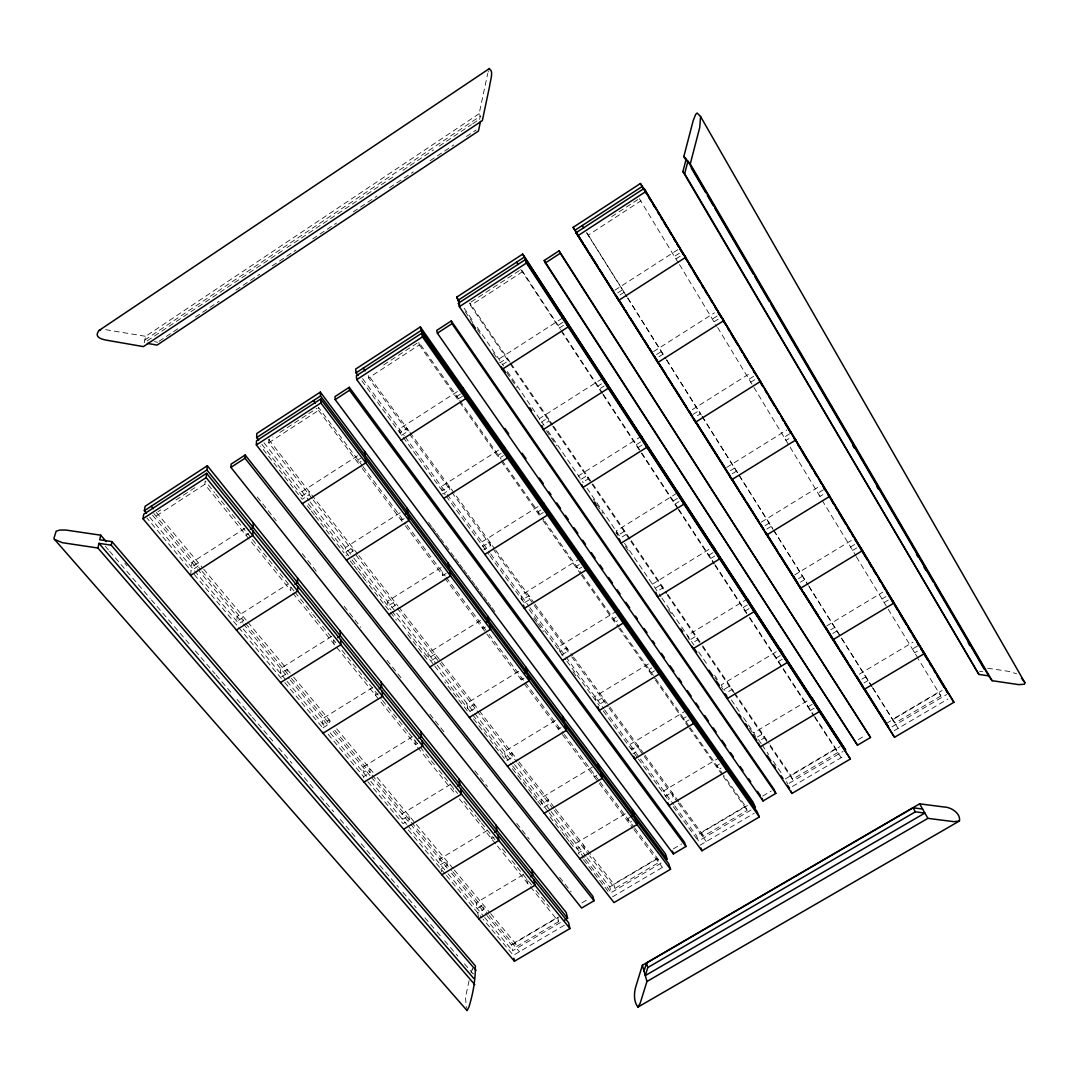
<?xml version="1.0" encoding="UTF-8"?>
<svg xmlns="http://www.w3.org/2000/svg" width="1079" height="1079" viewBox="0 0 1079 1079"><rect width="100%" height="100%" fill="white"/><g stroke="black" fill="none" stroke-linecap="round" stroke-linejoin="round"><path stroke-width="0.75" stroke-dasharray="5 3.75" d="M312.209 498.714L268.765 442.781L268.833 439.598L272.96 436.914M194.26 574.487L236.652 625.065L243.395 620.789L243.557 617.026L236.84 621.302L237.097 616.433L287.688 584.265M290.804 587.003L290.817 590.658L204.821 484.35L205.158 481.018L214.64 492.739M190.578 575.444L191.077 570.683L146.973 518.041M479.615 119.405L480.29 116.181L479.143 113.7L487.708 73.493M479.143 113.7L145.638 336.324L144.222 342.852L285.436 248.669M469.095 980.676L465.481 997.279L466.398 1008.272M471.132 972.813L471.955 969.67M488.072 72.145L488.436 70.971M144.842 339.993L480.29 116.181M286.839 247.738L321.785 224.419M323.187 223.488L358.147 200.168M359.536 199.237L394.496 175.931M402.885 170.334L433.65 149.819M439.234 146.083L471.402 124.638M472.791 123.707L479.791 119.041M159.031 341.288L178.588 328.259M195.366 317.091L219.118 301.27M235.883 290.103L259.634 274.268M272.205 265.893L295.956 250.072M312.721 238.904L336.473 223.083M353.238 211.916L376.989 196.081M389.559 187.706L413.324 171.885M430.089 160.717L453.841 144.896M466.411 136.507L476.19 129.993M471.159 301.945L521.292 269.305L560.797 329.513M502.18 364.81L508.222 360.925L470.565 305.505L522.33 271.827L521.292 269.305M157.966 511.702L160.744 509.908M176.012 499.968L195.447 487.33M279.852 432.436L307.407 414.511M308.783 413.608L317.051 408.24M383.638 364.931L417.317 343.028M611.699 216.609L639.348 198.617L640.913 200.842L588.122 235.168L586.801 232.794L627.007 296.752M204.821 484.35L156.037 516.072L156.576 512.606L202.596 567.864M268.765 442.781L318.575 410.398L318.44 407.336L361.978 465.265M401.658 435.296L407.592 431.492L368.559 377.906L419.286 344.929L418.719 342.124L458.818 399.068M562.415 318.116L498.876 359.051L500.063 362.733L507.278 358.08L508.222 360.925M562.941 322.243L558.086 325.372L559.246 328.083L564.142 324.941M244.92 528.319L191.968 562.402L191.469 567.068L198.293 562.685L197.929 566.286L191.077 570.683M357.621 455.77L302.012 491.579L302.093 495.908L309.053 491.431L309.147 494.775L302.174 499.267L260.578 445.978M457.402 391.556L399.365 428.902L399.999 432.935L407.066 428.376L407.592 431.492M614.814 290.238L678.192 249.438M360.791 458.143L357.985 459.951L358.295 463.188L361.114 461.367M460.463 394.037L456.889 396.33L457.617 399.324L462.405 396.249M617.687 292.895L622.596 289.738L624.053 292.315L619.117 295.484M679.338 253.241L674.375 256.438L676.061 258.866L681.038 255.669M248.831 533.566L246.066 535.332L246.228 531.839L251.407 538.259M601.988 378.756L539.473 418.544L540.849 422.482L547.957 417.964L549.049 420.999L543.101 424.789M601.542 383.868L597.955 386.161L599.277 389.074L604.078 386.012M400.161 512.727L345.523 547.471L345.846 552.016L352.698 547.66L352.968 551.18L346.089 555.55M498.565 450.132L441.419 486.481L442.255 490.743L449.228 486.305L449.916 489.596L442.916 494.047L440.933 491.35M653.55 351.565L714.446 312.829M501.101 453.342L498.282 455.136L499.172 458.305L503.407 455.608M656.558 354.532L661.387 351.471L662.978 354.249L658.123 357.324M717.211 315.985L712.342 319.087L714.15 321.744L719.046 318.629M404.139 518.662L401.361 520.429L400.889 517.03M641.492 436.213L578.533 475.826L580.097 479.993M581.5 479.103L587.097 475.583L588.338 478.806L582.714 482.34M640.562 441.972L636.327 444.629L637.77 447.745L642.032 445.061M331.617 636.408L280.58 668.494L280.553 673.539L287.176 669.385L287.176 673.283L280.54 677.45M441.095 567.581L387.442 601.313L387.968 606.061L394.712 601.812L395.157 605.481L388.386 609.743L366.725 581.986M538.07 506.604L481.922 541.914L482.947 546.379L489.812 542.076L490.648 545.529L483.756 549.858M692.259 409.669L750.674 372.943M540.903 509.976L538.124 511.729L539.163 515.074L543.33 512.444M693.001 414.417L698.706 410.843L700.419 413.823L695.645 416.818M753.641 376.328L748.839 379.336L750.768 382.195L755.597 379.174M405.407 525.81L442.835 575.552L446.935 572.976M676.749 493.292L616.163 530.989L617.889 535.359L624.781 531.084L626.157 534.456L620.614 537.895M372.821 687.417L322.5 718.695L322.688 723.901L329.216 719.855L329.392 723.874L322.837 727.947L322.985 731.926M480.56 620.438L427.837 653.213L428.565 658.136L435.215 654.009L435.808 657.812L429.132 661.953M580.381 558.369L520.941 595.338L522.155 599.991L528.912 595.797L529.883 599.398L523.099 603.62M726.693 467.409L787.009 429.914M677.437 498.35L673.269 500.939L674.834 504.217L679.028 501.614M579.234 564.533L576.496 566.232L577.67 569.739L581.783 567.176M730.416 470.619L734.624 468.003L736.458 471.159L732.223 473.775M789.653 433.812L783.988 437.332L786.025 440.38L791.716 436.847M378.109 693.635L375.465 695.281L375.114 691.342M485.483 626.966L482.785 628.639L482.003 624.943M652.444 584.157L709.24 549.198M412.367 736.741L362.962 767.142L363.34 772.497L369.773 768.545L370.097 772.685L363.65 776.651L363.933 780.737M518.756 671.313L466.802 703.265L467.72 708.35L474.274 704.331L475.003 708.256L468.421 712.302L444.642 681.834M617.094 610.835L558.558 646.834L559.947 651.676L566.61 647.589L567.716 651.325L561.026 655.439M761.288 522.155L820.606 485.671M655.681 587.893L661.103 584.562L662.6 588.082L658.5 590.604M712.963 552.664L708.863 555.199L710.535 558.625L714.676 556.09M616.19 617.121L613.492 618.78L614.787 622.421L617.485 620.762M765.092 525.621L769.233 523.072L771.161 526.39L765.618 529.789M823.412 489.772L817.828 493.197L819.973 496.407L824.167 493.831M292.922 593.261L415.523 744.793L418.126 743.188M523.962 678.192L521.292 679.824L520.375 675.993M747.585 598.805L687.431 635.45L689.454 640.198M450.523 784.379L402.008 813.903L402.588 819.393L408.928 815.535L409.4 819.784L403.02 823.655L365.768 779.186M555.456 720.516L504.406 751.577L505.485 756.811L511.959 752.886L512.822 756.932L506.334 760.884L502.234 755.624M648.331 663.99L594.853 696.535L596.404 701.539L602.972 697.547L604.2 701.417L597.604 705.423M794.643 574.945L853.003 539.433M690.789 639.375L696.13 636.124L697.735 639.793L692.367 643.057M747.221 605.036L743.175 607.504L744.955 611.078L749.028 608.596M651.824 667.834L649.167 669.452L650.583 673.229L654.575 670.801M798.514 578.641L802.601 576.159L804.624 579.612L799.161 582.943M854.581 544.544L850.454 547.053L852.68 550.411L856.82 547.903M561.067 727.61L558.45 729.215L557.411 725.25M776.233 651.756L721.19 684.949L724.913 690.412M487.371 830.385L439.746 859.073L440.488 864.697L446.746 860.921L447.34 865.277L441.055 869.054L441.432 871.899M592.331 767.156L540.727 798.231L541.968 803.612L548.334 799.768L549.332 803.936L542.926 807.78M686.743 710.279L629.907 744.51L631.593 749.662L638.067 745.764L639.402 749.757L632.901 753.668M826.824 625.874L882.811 592.155M724.656 689.063L729.93 685.88L731.629 689.683L726.342 692.866M780.279 655.56L776.287 657.974L778.161 661.67L782.167 659.256M686.217 716.78L683.6 718.358L685.125 722.256L689.049 719.882M830.763 629.785L834.782 627.371L836.899 630.959L831.518 634.209M885.98 596.552L881.921 598.993L884.227 602.5L888.314 600.045M494.047 837.183L491.511 838.707L490.743 834.445M596.889 775.315L594.313 776.867L593.153 772.807M755.502 736.539L753.803 732.749L809.385 699.57M523.194 874.718L476.203 902.745L477.107 908.478L483.284 904.795L484.012 909.233L477.808 912.915L478.51 917.285M625.294 813.809L575.822 843.319L577.211 848.822L583.496 845.073L584.589 849.321L578.29 853.084L582.431 858.385M719.76 757.458L663.76 790.867L665.581 796.154L671.974 792.35L673.404 796.437L668.279 799.485M859.275 674.227L913.023 642.167M757.377 737.024L762.57 733.936L764.364 737.847L759.144 740.949M812.177 704.344L808.252 706.691L810.221 710.508L814.173 708.161M630.217 817.221L627.681 818.732L628.949 822.913L631.498 821.389M719.437 764.053L716.861 765.591L718.466 769.597L721.055 768.059M861.878 679.163L865.844 676.803L868.042 680.525L864.063 682.886M917.636 645.943L912.294 649.113L914.682 652.755L918.688 650.354M792.512 779.267L790.651 775.275L835.739 748.61L837.79 752.522L792.512 779.267L769.057 744.753M785.31 778.944L840.028 746.587M581.932 902.88L588.81 898.82M614.949 888.408L613.762 884.065L657.408 858.277L658.77 862.526L614.949 888.408L589.66 855.836M673.35 848.863L681.726 843.913M745.481 806.242L701.148 832.435L702.672 836.603L747.167 810.329L745.481 806.242L723.537 775.073M762.691 796.073L771.202 791.042M858.264 739.601L865.466 735.338M560.392 922.558L512.538 950.815L511.486 944.975L559.057 916.867M634.614 827.957L661.063 863.133L611.28 892.522L609.756 886.911L658.365 858.183M751.011 810.046L698.437 841.08L696.494 835.672L747.45 805.554M886.452 723.429L942.142 690.52M789.127 783.287L842.996 751.47M558.625 921.655L515.587 947.079L514.75 942.574L557.641 917.231L558.625 921.655L496.664 845.073M940.861 695.968L894.828 723.146L892.576 719.315L938.42 692.232L940.861 695.968L918.391 659.175M891.955 726.855L946.782 694.485M792.418 786.47L845.073 755.394M564.277 925.296L513.348 955.333L483.203 919.348M612.467 896.878L664.934 865.924M699.947 845.275L754.167 813.296M894.208 730.699L947.834 699.071M105.688 329.675L145.638 336.324M987.609 668.225L1009.067 671.435L1016.62 673.755M979.543 671.246L982.794 671.731M154.432 341.665L157.642 342.218M105.229 546.176L108.534 550.007M109.626 551.275L131.598 576.82M132.69 578.101L150.278 598.535M151.37 599.816L173.341 625.348M174.434 626.629L190.916 645.781M195.312 650.893L215.085 673.889M216.178 675.157L232.659 694.323M237.056 699.421L251.34 716.024M252.432 717.306L274.403 742.851M278.8 747.963L291.977 763.285M298.573 770.945L315.041 790.098M320.544 796.491L333.721 811.813M340.317 819.474L356.785 838.639M361.182 843.738L374.359 859.073M379.862 865.452L398.529 887.167M402.926 892.279L416.103 907.601M424.897 917.811L435.876 930.584M436.982 931.865L440.272 935.695M444.669 940.807L457.847 956.129M464.442 963.79L473.236 974.013L472.359 968.092M124.867 563.292L127.052 565.841M238.783 627.627L283.71 681.24M284.762 682.508L322.837 727.947M328.205 734.354L363.65 776.651M408.307 829.953L445.384 874.206M446.463 875.501L482.124 918.054M153.892 513.51L201.099 570.09M202.151 571.357L243.395 620.789M245.526 623.352L290.345 677.072M291.397 678.34L329.392 723.874M334.746 730.308L370.097 772.685M372.228 775.235L451.656 870.443M452.735 871.738L488.221 914.277M489.273 915.531L519.458 951.732M152.571 515.209L242.397 622.785M243.463 624.053L289.185 678.799M290.251 680.08L328.893 726.342M333.155 731.441L370.34 775.976M371.405 777.244L409.561 822.94M410.64 824.221L447.245 868.069M451.535 873.208L485.833 914.264M486.899 915.545L511.486 944.975M149.698 517.138L238.972 623.851M243.247 628.936L285.962 679.999M287.041 681.294L325.898 727.745M330.187 732.857L366.523 776.3M370.771 781.371L406.796 824.423M407.849 825.678L446.949 872.412M448.028 873.707L483.554 916.165M484.633 917.447L512.538 950.815M203.675 569.146L246.754 620.857M247.819 622.138L292.557 675.859M293.636 677.14L332.426 723.699M336.688 728.824L372.956 772.348M377.178 777.433L453.193 868.662M454.259 869.957L489.583 912.348M490.635 913.603L518.621 947.214M417.613 747.369L454.178 792.566L453.544 788.412M459.371 798.973L495.625 843.805M215.692 494.047L245.176 530.544M252.446 539.54L293.947 590.887M294.985 592.182L311.737 612.912M312.789 614.221L315.931 618.105M316.983 619.4L335.798 642.693M342.003 650.367L381.413 699.138M382.465 700.446L407.673 731.629M408.725 732.938L419.191 745.886M420.23 747.181L434.797 765.213M438.964 770.366L457.671 793.524M463.876 801.198L476.271 816.533M477.309 817.815L480.411 821.659M481.436 822.926L494.964 839.678M502.369 848.836L505.538 852.761M511.891 860.61L531.853 885.306M535.966 890.418L549.386 907.021M257.301 497.014L276.143 520.698M302.295 553.594L317.981 573.34M344.134 606.25L360.872 627.304M387.024 660.2L402.723 679.945M429.914 714.163L445.614 733.909M474.908 770.757L487.452 786.551M516.747 823.398L529.303 839.192M559.637 877.362L571.142 891.834M261.806 444.224L304.13 498.511M308.203 503.731L350.985 558.612M352.01 559.92L391.016 609.959M392.028 611.267L433.718 664.745M434.743 666.067L471.793 713.597M472.818 714.905L511.567 764.62M512.579 765.915L548.011 811.354M549.022 812.649L584.44 858.088M585.465 859.41L611.28 892.522M307.272 505.808L310.347 509.733M311.359 511.041L314.421 514.966M315.446 516.288L344.053 552.934M350.216 560.837L353.305 564.803M354.344 566.124L357.432 570.09M358.471 571.411L361.559 575.377M362.598 576.699L365.687 580.664M390.423 612.346L396.532 620.182M407.741 634.546L428.107 660.645M473.546 718.87L488.908 738.562M489.933 739.87L501.209 754.315M512.431 768.693L532.77 794.751M533.781 796.059L536.829 799.957M537.841 801.265L540.903 805.177M550.007 816.843L561.107 831.073M562.119 832.368L565.153 836.252M566.165 837.547L569.199 841.431M570.211 842.726L573.232 846.61M583.469 859.72L608.313 891.564M313.234 500.022L352.968 551.18M356.057 555.145L395.157 605.481M397.193 608.097L438.91 661.791M439.935 663.126L475.003 708.256M477.053 710.886L516.881 762.152M517.893 763.46L553.352 809.115M554.363 810.41L588.648 854.541M263.991 442.741L309.093 500.669M310.105 501.978L352.685 556.67M353.696 557.978L436.037 663.747M437.062 665.069L473.91 712.41M474.935 713.718L513.483 763.244M514.494 764.539L550.02 810.167M551.045 811.502L586.099 856.537M587.138 857.845L609.756 886.911M268.833 439.598L357.823 554.269M358.848 555.591L397.76 605.737M398.771 607.032L440.353 660.618M441.378 661.953L478.348 709.577M479.359 710.886L518.014 760.695M519.026 762.003L554.363 807.537M555.375 808.832L613.762 884.065M362.976 466.587L405.933 523.733M406.931 525.068L445.182 575.957M446.18 577.278L488.059 632.995M489.07 634.344L524.381 681.321M525.379 682.643L563.359 733.167M564.357 734.489L599.074 780.67M600.059 781.992L633.629 826.649M318.575 410.398L361.29 467.18M362.301 468.515L404.396 524.461M444.831 578.209L485.82 632.685M486.845 634.034L523.302 682.494M524.313 683.83L561.444 733.18M562.442 734.502L598.279 782.14M599.263 783.448L632.928 828.186M633.926 829.508L662.425 867.408M428.525 522.371L431.533 526.431M432.544 527.779L435.565 531.839M436.563 533.188L439.585 537.248M440.596 538.596L454.677 557.533M455.675 558.882L458.696 562.941M459.708 564.304L462.716 568.35M463.727 569.712L466.748 573.772M467.746 575.12L470.768 579.18M471.779 580.529L474.787 584.589M475.799 585.937L478.82 589.997M479.818 591.346L482.839 595.406M483.851 596.754L486.858 600.814M487.87 602.163L490.891 606.223M491.889 607.585L494.91 611.631M362.611 378.594L404.261 435.606M405.232 436.941L446.355 493.238M447.353 494.587L489.718 552.596M490.689 553.932L528.858 606.169M529.843 607.531L603.62 708.525M604.591 709.861L639.577 757.755M640.548 759.076L673.674 804.435M674.672 805.797L696.494 835.672M361.91 380.86L445.236 494.802M446.234 496.165L488.827 554.431M489.812 555.766L525.136 604.078M529.115 609.514L565.855 659.768M566.839 661.117L599.331 705.545M603.242 710.899L637.419 757.633M638.39 758.955L668.481 800.119M673.309 806.714L698.437 841.08M533.795 618.227L536.708 622.219M537.679 623.554L543.519 631.525M572.882 671.651L575.849 675.697M409.035 431.074L368.195 374.966L368.559 377.906M410.02 432.423L494.708 548.793M495.679 550.128L533.876 602.608M534.874 603.97L572.504 655.681M573.488 657.03L608.826 705.585M609.797 706.92L643.88 753.749M644.851 755.084L678.772 801.697M679.743 803.032L704.735 837.358M409.561 434.19L449.916 489.596M451.845 492.253L570.67 655.385M571.654 656.747L608.111 706.785M609.082 708.121L643.286 755.084M644.257 756.419L677.302 801.791M678.286 803.127L706.259 841.553M419.286 344.929L457.617 399.324M459.546 402.062L499.172 458.305M501.074 461.003L542.049 519.174M543.007 520.537L580.529 573.785M581.473 575.134L617.687 626.535M618.658 627.911L654.413 678.678M655.371 680.04L687.984 726.315M688.928 727.664L722.296 775.032M723.254 776.381L747.167 810.329M459.775 400.444L501.128 459.168M502.072 460.517L543.883 519.903M544.841 521.265L581.244 572.962M582.188 574.311L619.279 626.993M620.236 628.356L689.306 726.45M690.25 727.799L722.579 773.724M464.172 308.176L473.56 321.933M477.309 327.423L503.596 365.97M507.373 371.5L544.113 425.369M547.835 430.818L583.24 482.718M587.003 488.234L619.885 536.438M624.539 543.263L660.955 596.633M661.899 598.022L693.986 645.08M698.679 651.945L708.053 665.703M714.622 675.319L719.315 682.198M731.441 699.974L739.816 712.261M743.552 717.724L753.803 732.749M758.429 739.547L761.208 743.62M762.138 744.982L768.626 754.491M773.265 761.275L781.601 773.508M465.184 311.629L472.723 322.688M477.431 329.581L482.151 336.486M493.454 353.062L496.286 357.203M506.698 372.457L517.124 387.739M546.446 430.696L556.737 445.762M593.329 499.375L596.161 503.529M597.105 504.905L602.77 513.213M616.001 532.594L617.889 535.359M625.361 546.311L629.097 551.787M668.562 609.595L672.365 615.165M714.864 677.437L716.753 680.202M721.46 687.094L723.348 689.859M749.527 728.217L753.263 733.693M510.084 363.65L551.855 425.126M552.799 426.502L591.171 482.974M592.115 484.377L629.893 539.959M630.824 541.334L666.296 593.531M667.213 594.893L701.498 645.336M702.442 646.726L733.504 692.435M734.435 693.81L768.113 743.364M510.111 362.261L469.756 302.848L470.565 305.505M511.055 363.65L552.61 424.829M553.54 426.192L591.805 482.529M592.749 483.918L630.379 539.311M631.309 540.673L666.795 592.924M667.739 594.313L701.768 644.419M702.712 645.795L733.666 691.383M734.597 692.745L769.125 743.579M770.055 744.955L790.651 775.275M561.7 330.902L602.527 393.12M603.431 394.509L640.939 451.669M641.87 453.086L677.828 507.899M678.745 509.288L714.271 563.454M715.175 564.83L748.691 615.92M749.608 617.323L813.741 715.08M814.658 716.469L839.125 753.762M520.752 269.426L559.246 328.083M561.067 330.862L602.028 393.269M602.945 394.658L640.481 451.872M641.385 453.247L677.585 508.398M678.502 509.801L714.163 564.142M715.067 565.531L748.651 616.702M749.568 618.105L813.89 716.119M814.807 717.522L841.175 757.687M627.884 298.155L665.824 358.538M666.714 359.941L701.337 415.024M702.213 416.413L738.171 473.654M739.061 475.057L772.739 528.656M773.63 530.059L807.955 584.697M808.859 586.113L841 637.257M841.876 638.66L872.088 686.716M872.978 688.132L895.853 724.548M586.598 232.727L626.697 296.536M627.587 297.939L665.649 358.498M666.539 359.927L700.419 413.823M702.173 416.615L772.928 529.182M773.805 530.585L808.211 585.317M809.102 586.747L840.46 636.623M841.35 638.04L871.616 686.204M872.506 687.62L898.119 728.379M639.348 198.617L678.691 263.546M679.527 264.584L716.685 326.249M717.643 327.503L821.685 499.253M822.131 500.292L856.092 556.049M856.416 556.872L918.175 658.514M786.497 781.533L787.697 784.136M526.687 878.926L527.577 883.283M442.201 571.991L442.835 575.552M415.024 740.734L415.523 744.793M333.735 640.13L333.924 643.934"/><path stroke-width="1.5" d="M252.985 530.895L252.796 535.454L190.578 575.444M253.282 522.937L253.12 527.415L250.355 529.182M256.357 444.953L256.519 440.772L320.679 399.001L668.71 863.699L670.531 869.269L614.005 902.583L256.357 444.953L320.881 402.966L320.679 399.001M258.704 440.245L256.64 437.588L256.802 433.502L320.328 392.095L665.514 853.961L667.308 859.45L320.53 395.98L320.328 392.095M594.043 900.749L245.014 458.224L245.176 454.987L231.149 464.105L230.919 467.382L581.635 908.073L594.043 900.749L592.924 896.379L245.176 454.987M569.941 928.547L206.143 477.619L206.575 473.29L143.75 514.197L142.968 518.729L514.427 961.254L569.941 928.547L568.606 922.734L206.575 473.29M564.708 920.009L567.581 918.31L206.912 469.985L207.343 465.737L145.112 506.28L144.343 510.731L146.488 513.294M476.028 970.426L111.258 545.178L111.987 541.604L99.74 539.783L100.752 535.197L65.63 530.018L59.709 530.059L56.135 531.219L53.95 538.273L54.422 539.311L467.086 1010.591L468.987 1006.815C473.155 993.273 475.515 979.624 475.353 965.853L111.987 541.604M480.506 121.347L478.456 131.045L157.075 345.091L147.432 343.405M474.787 984.614L97.933 548.024L98.958 543.344L111.258 545.178M686.392 160.852L683.843 156.495L693.163 120.727L695.618 114.468L697.128 113.025L700.595 116.545L1024.875 682.67L1024.443 684.221L1018.846 684.639L992.114 680.687L988.674 675.872L687.916 161.23L684.666 173.692L978.882 674.429L988.674 675.872M978.882 674.429L682.899 171.574L686.136 159.166M992.114 680.687L690.263 163.941L699.718 127.578L700.595 116.545M642.396 965.273L636.017 985.936C633.872 992.478 633.535 1001.919 637.986 1007.058L959.447 820.971C960.93 813.499 951.112 807.052 944.058 806.998L919.605 803.828L642.396 965.273L646.955 981.499L640.13 1003.389L637.986 1007.058M644.028 971.087L646.51 963.048L913.09 807.807L922.585 809.034M647.791 967.539L645.296 975.591L924.878 813.067L915.356 811.84L647.791 967.539L646.51 963.048M489.07 69.245C494.357 70.014 489.866 81.91 489.556 86.428L482.34 120.632L143.399 346.602L109.613 340.735C104.488 339.791 92.47 338.293 99.187 330.363L489.569 68.436M459.519 303.347L456.673 297.184L522.668 254.131L845.585 749.945L522.668 254.131M457.644 300.582L524.016 257.315M420.351 326.91L421.12 330.471L755.34 807.483L753.115 802.21L420.351 326.91L355.665 369.072L356.057 372.848L358.012 375.519M614.342 293.056L573.124 227.359L640.413 183.511L656.14 209.043M458.386 303.239L525.068 259.796L850.387 758.996L791.973 793.443L459.371 306.706L458.386 303.239L460.288 306.004M144.343 510.731L206.912 469.985M256.64 437.588L320.53 395.98M356.057 372.848L421.12 330.471M574.756 230.407L642.45 186.316M459.371 306.706L526.431 263.047L525.068 259.796M421.7 333.236L356.367 375.775L356.758 379.619L701.93 850.778L759.333 816.951L757.067 811.583L421.7 333.236L422.469 336.864L759.333 816.951M576.038 232.767L644.028 188.501L953.917 702.294L894.531 737.281L576.038 232.767L764.229 530.639M142.968 518.729L206.143 477.619M356.758 379.619L422.469 336.864M577.697 235.869L646.092 191.361M349.272 387.28L334.976 396.586L335.191 399.594L673.363 853.907L685.974 846.462L684.518 842.254L349.272 387.28L349.542 390.261L685.974 846.462M451.292 320.935L436.725 330.403L437.373 333.168L763.015 800.969L775.828 793.402L774.034 789.369L451.292 320.935L452.007 323.66L775.828 793.402M544.234 260.484L559.084 250.827L870.524 737.496L857.495 745.198L545.367 262.966L544.234 260.484L857.495 745.198M230.919 467.382L245.014 458.224M335.191 399.594L349.542 390.261M437.373 333.168L452.007 323.66M545.367 262.966L560.284 253.268L559.084 250.827M302.268 503.677L365.781 462.864L365.349 458.642M401.118 440.165L465.791 398.61L464.793 394.698M294.864 584.413L297.588 582.687L297.521 578.007M405.043 514.386L407.808 512.633L407.161 508.276M236.382 630.028L297.696 591.103L297.629 586.329M346.413 560.176L408.981 520.469L408.321 516.018M443.766 498.377L507.44 457.955L506.24 453.814M337.74 637.608L340.411 635.936L340.128 631.053M280.513 682.589L340.924 644.689L340.64 639.712M388.926 614.571L450.55 575.903L449.673 571.25M484.808 554.404L547.512 515.061L546.122 510.691M379.066 688.888L381.696 687.256L381.211 682.198M486.036 622.435L488.72 620.762L487.681 616.015M323.026 733.248L382.573 696.306L382.074 691.167M429.874 666.97L490.594 629.3L489.529 624.458M418.922 738.346L421.511 736.741L420.837 731.535M524.354 673.552L526.997 671.92L525.783 666.997M364.041 782.1L422.739 746.088L422.037 740.787M469.352 717.481L529.182 680.768L527.941 675.751M562.429 660.361L623.271 623.042L621.544 618.267M457.388 786.065L459.951 784.514L459.088 779.159M403.613 829.238L461.475 794.104L460.612 788.668M507.44 766.211L566.408 730.402L565.005 725.223M494.533 832.165L497.055 830.641L496.03 825.165M441.81 874.759L498.889 840.474L497.851 834.89M544.194 813.242L602.325 778.31L600.774 772.982M530.423 876.701L532.918 875.217L531.745 869.62M631.485 816.466L634.02 814.955L632.361 809.601M478.739 918.742L535.022 885.252L533.822 879.56M579.693 858.668L637.015 824.572L635.315 819.123M646.955 981.499L927.9 818.354L953.917 821.672L959.447 820.971M99.187 330.363L100.603 329.877M97.933 548.024L62.312 542.683L54.422 539.311M683.843 156.495L690.263 163.941M98.958 543.344L473.897 978.599M100.752 535.197L106.228 541.577M682.899 171.574L684.666 173.692M151.262 506.226L153.38 508.789M207.343 465.737L566.273 912.605L567.581 918.31M313.396 400.633L315.405 403.317M1021.462 678.111L1024.875 682.67M320.881 402.966L670.531 869.269M363.245 368.168L365.228 370.893M680.336 249.573L681.82 251.65M683.533 254.064L685.785 257.247L618.523 300.475L616.662 297.062M718.074 312.168L719.653 314.434L708.471 295.875M721.5 317.078L723.915 320.544L657.745 362.544L655.708 358.862M504.891 428.403L508.735 433.92M522.182 453.247L526.012 458.764M539.46 478.091L543.303 483.608M549.063 491.889L550.978 494.654M556.751 502.935L560.581 508.452M565.383 515.344L568.269 519.485M574.028 527.766L577.872 533.296M582.673 540.188L585.546 544.329M591.319 552.61L595.149 558.14M599.951 565.032L602.837 569.172M608.596 577.454L612.44 582.984M617.242 589.876L620.115 594.016M625.874 602.298L629.718 607.828M635.477 616.109L637.406 618.86M644.123 628.531L647.009 632.672M652.768 640.953L654.683 643.704M661.4 653.375L664.286 657.516M670.046 665.797L673.889 671.313M678.691 678.205L681.564 682.346M687.336 690.627L691.167 696.157M695.968 703.049L698.855 707.19M704.614 715.471L708.458 721.001M713.259 727.893L716.132 732.034M721.905 740.315L725.735 745.845M730.537 752.737L733.423 756.878M740.14 766.549L743.026 770.689M748.786 778.971L750.701 781.722M757.431 791.393L760.304 795.533M755.206 373.59L753.52 371.163L755.219 373.981M758.011 377.663L760.574 381.386L695.469 422.24L693.257 418.315M791.069 432.935L788.412 429.037L790.988 433.326M456.673 297.184L459.492 301.311M472.589 324.024L475.421 328.178M502.827 368.317L505.619 372.403M529.816 407.822L531.677 410.546M594.583 502.666L596.471 505.444M680.822 628.936L682.67 631.66M693.851 648.02L696.683 652.175M708.957 670.153L712.733 675.683M716.523 681.213L719.356 685.367M725.021 693.662L726.895 696.414M739.088 714.258L740.963 717.009M745.643 723.874L747.531 726.626M753.155 734.866L756.905 740.356M767.169 755.381L770.892 760.843M773.697 764.944L775.558 767.668M781.156 775.868L783.017 778.593M787.683 785.431L789.545 788.156M824.815 488.922L822.953 486.17L825.435 490.459M826.973 492.105L829.818 496.3L766.724 535.009L765.065 532.095L894.531 737.281M855.148 539.635L856.605 541.793M859.585 546.217L862.539 550.614L800.416 588.338L797.786 583.766M886.439 591.548L887.936 593.787M891.025 598.413L894.086 602.986L832.907 639.753L830.169 635.018M916.637 641.641L918.957 645.148L888.691 594.92M921.372 648.762L924.528 653.51L864.252 689.373L861.406 684.477M945.797 690.034L948.198 693.649L923.26 652.282M953.917 702.294L794.009 437.4L795.857 439.935L731.764 479.683L729.404 475.529M516.598 262.157L518.163 264.53M526.431 263.047L850.387 758.996M560.284 253.268L870.524 737.496M573.124 227.359L577.602 234.453M579.396 237.286L582.97 242.95M584.764 245.783L587.448 250.045M590.132 254.293L598.184 267.039M599.978 269.885L603.566 275.55M605.346 278.382L608.934 284.047M610.727 286.893L613.411 291.141M616.055 295.322L623.972 307.866M625.726 310.644L627.492 313.436M630.136 317.617L642.464 337.134M644.217 339.912L647.737 345.496M649.504 348.274L652.134 352.455M653.914 355.274L657.462 360.885M659.242 363.704L666.336 374.939M668.993 379.147L672.554 384.771M674.321 387.577L686.743 407.255M692.098 415.725L689.414 411.463L690.857 414.039M694.795 419.987L719.019 458.332M720.812 461.178L724.4 466.856M729.728 475.299L691.572 415.321M731.495 478.105L738.589 489.34M741.26 493.548L744.793 499.159M746.574 501.964L758.982 521.616M764.256 529.964L760.749 524.407L762.327 527.307M766.009 532.743L777.419 550.803M780.05 554.97L792.337 574.419M794.104 577.225L797.678 582.889M799.472 585.722L802.156 589.957M803.936 592.789L812.878 606.938M814.658 609.77L818.233 615.421M820.027 618.254L823.601 623.918M838.693 647.818L825.381 626.751L828.079 631.404M840.474 650.624L848.458 663.275M850.239 666.08L853.786 671.704M862.62 685.704L856.443 675.926L859.248 680.741M865.277 689.886L877.632 709.456M879.385 712.248L882.919 717.832M884.686 720.637L888.624 727.152M615.232 294.473L653.267 354.667M654.144 356.07L690.681 413.904M728.5 473.775L888.462 726.99M582.242 225.524L583.766 227.952M644.028 188.501L793.132 435.956M657.853 211.889L664.704 223.245M666.404 226.091L680.957 250.234M682.67 253.079L706.758 293.029M720.516 315.864L755.179 373.374M756.042 374.818L762.88 386.161M764.593 388.993L779.105 413.095M780.818 415.928L887.842 593.504M919.821 646.577L921.547 649.423M640.413 183.511L646.375 193.411M648.938 197.646L650.637 200.478M653.2 204.713L654.899 207.546M657.448 211.781L659.161 214.613M660.861 217.432L662.56 220.264M664.273 223.083L666.822 227.332M669.385 231.567L671.084 234.399M673.647 238.634L675.346 241.467M677.046 244.286L678.758 247.118M680.458 249.95L683.034 254.212M685.597 258.474L687.31 261.32M689.022 264.153L691.585 268.415M693.298 271.261L699.3 281.201M701.863 285.463L703.575 288.309M705.288 291.141L707.864 295.403M710.427 299.665L712.14 302.511M714.703 306.773L716.416 309.606M718.142 312.465L720.732 316.754M723.321 321.056L725.048 323.916M727.637 328.205L729.364 331.078M731.09 333.937L737.982 345.388M739.708 348.247L742.298 352.55M744.024 355.409L750.93 366.86M761.181 383.868L762.88 386.687M765.429 390.922L767.129 393.741M768.841 396.573L774.789 406.446M777.352 410.681L779.051 413.513M781.601 417.748L783.3 420.567M784.999 423.386L787.562 427.621M793.578 437.615L795.304 440.475M797.894 444.764L799.606 447.623M801.333 450.482L808.225 461.92M809.951 464.779L812.541 469.068M815.131 473.357L816.843 476.217M819.433 480.506L821.159 483.379M827.984 494.708L829.697 497.54M831.396 500.359L833.959 504.608M835.659 507.44L837.371 510.273M839.071 513.091L845.896 524.407M847.608 527.24L850.158 531.488M851.87 534.321L853.57 537.14M855.296 539.999L867.449 560.163M869.188 563.049L871.792 567.365M873.531 570.251L876.135 574.567M878.738 578.897L880.477 581.77M883.081 586.099L884.82 588.972M886.547 591.845L893.439 603.296M895.165 606.155L897.755 610.444M899.481 613.304L906.373 624.741M908.1 627.6L910.689 631.903M912.416 634.762L914.992 639.051M917.568 643.327L919.281 646.173M921.007 649.005L927.859 660.388M929.572 663.234L931.285 666.08M933.861 670.342L935.574 673.188M937.287 676.034L944.152 687.404M691.234 167.879L705.679 192.588M707.379 195.488L713.327 205.671M715.026 208.571L753.25 273.972M754.949 276.885L769.394 301.594M771.094 304.494L933.362 582.094M935.061 585.007L984.345 669.304M852.774 445.384L854.474 448.284M876.539 486.022L878.239 488.922M916.435 554.255L918.135 557.155M924.083 567.311L925.782 570.225M968.227 642.801L969.913 645.701M793.213 575.808L795.789 580.286M919.605 803.828L927.9 818.354M913.09 807.807L915.356 811.84M466.883 1010.47L466.6 1009.728M812.231 697.87L814.807 702.78M816.803 706.597L819.42 711.587L760.155 746.87L758.416 743.013M780.468 649.207L782.936 653.968M784.851 657.65L787.346 662.493L727.206 698.652L725.56 694.916M747.585 598.805L749.918 603.39M751.739 606.951L754.127 611.618L693.082 648.708L692.044 646.294M713.502 546.581L715.714 550.978M717.427 554.39L719.666 558.882L657.691 596.93L655.776 592.277M678.165 492.415L680.229 496.61M681.82 499.874L683.924 504.149L620.991 543.223L619.238 538.758M641.492 436.213L643.394 440.192M644.864 443.28L646.807 447.326L582.889 487.465L581.837 484.633M603.404 377.852L605.13 381.588M606.479 384.488L608.246 388.292L543.317 429.55L541.914 425.544M790.759 790.799L791.973 793.443M563.831 317.213L565.383 320.679M566.583 323.376L568.161 326.91L502.18 369.342L501.371 366.847M761.855 798.258L763.015 800.969M721.19 756.608L723.308 761.747M724.94 765.753L727.084 770.986L668.845 805.635L667.928 802.938M688.159 709.416L690.142 714.419M691.679 718.304L693.703 723.402L634.614 758.901L633.764 756.285M653.955 660.564L655.803 665.419M657.232 669.182L659.121 674.119L599.169 710.508L597.995 706.691M618.523 609.959L620.223 614.639M700.932 848.027L701.93 850.778M581.797 557.492L583.334 561.984M584.535 565.477L586.099 570.049L524.34 608.367L523.504 605.198M672.419 851.088L673.363 853.907M543.695 503.07L545.057 507.359M598.063 763.703L599.587 768.936M504.149 446.585L505.323 450.658M562.55 716.2L563.926 721.285M463.066 387.914L464.037 391.731M448.163 563.13L449.012 567.702M513.887 958.3L514.427 961.254M364.581 451.305L365.012 455.432"/></g></svg>
